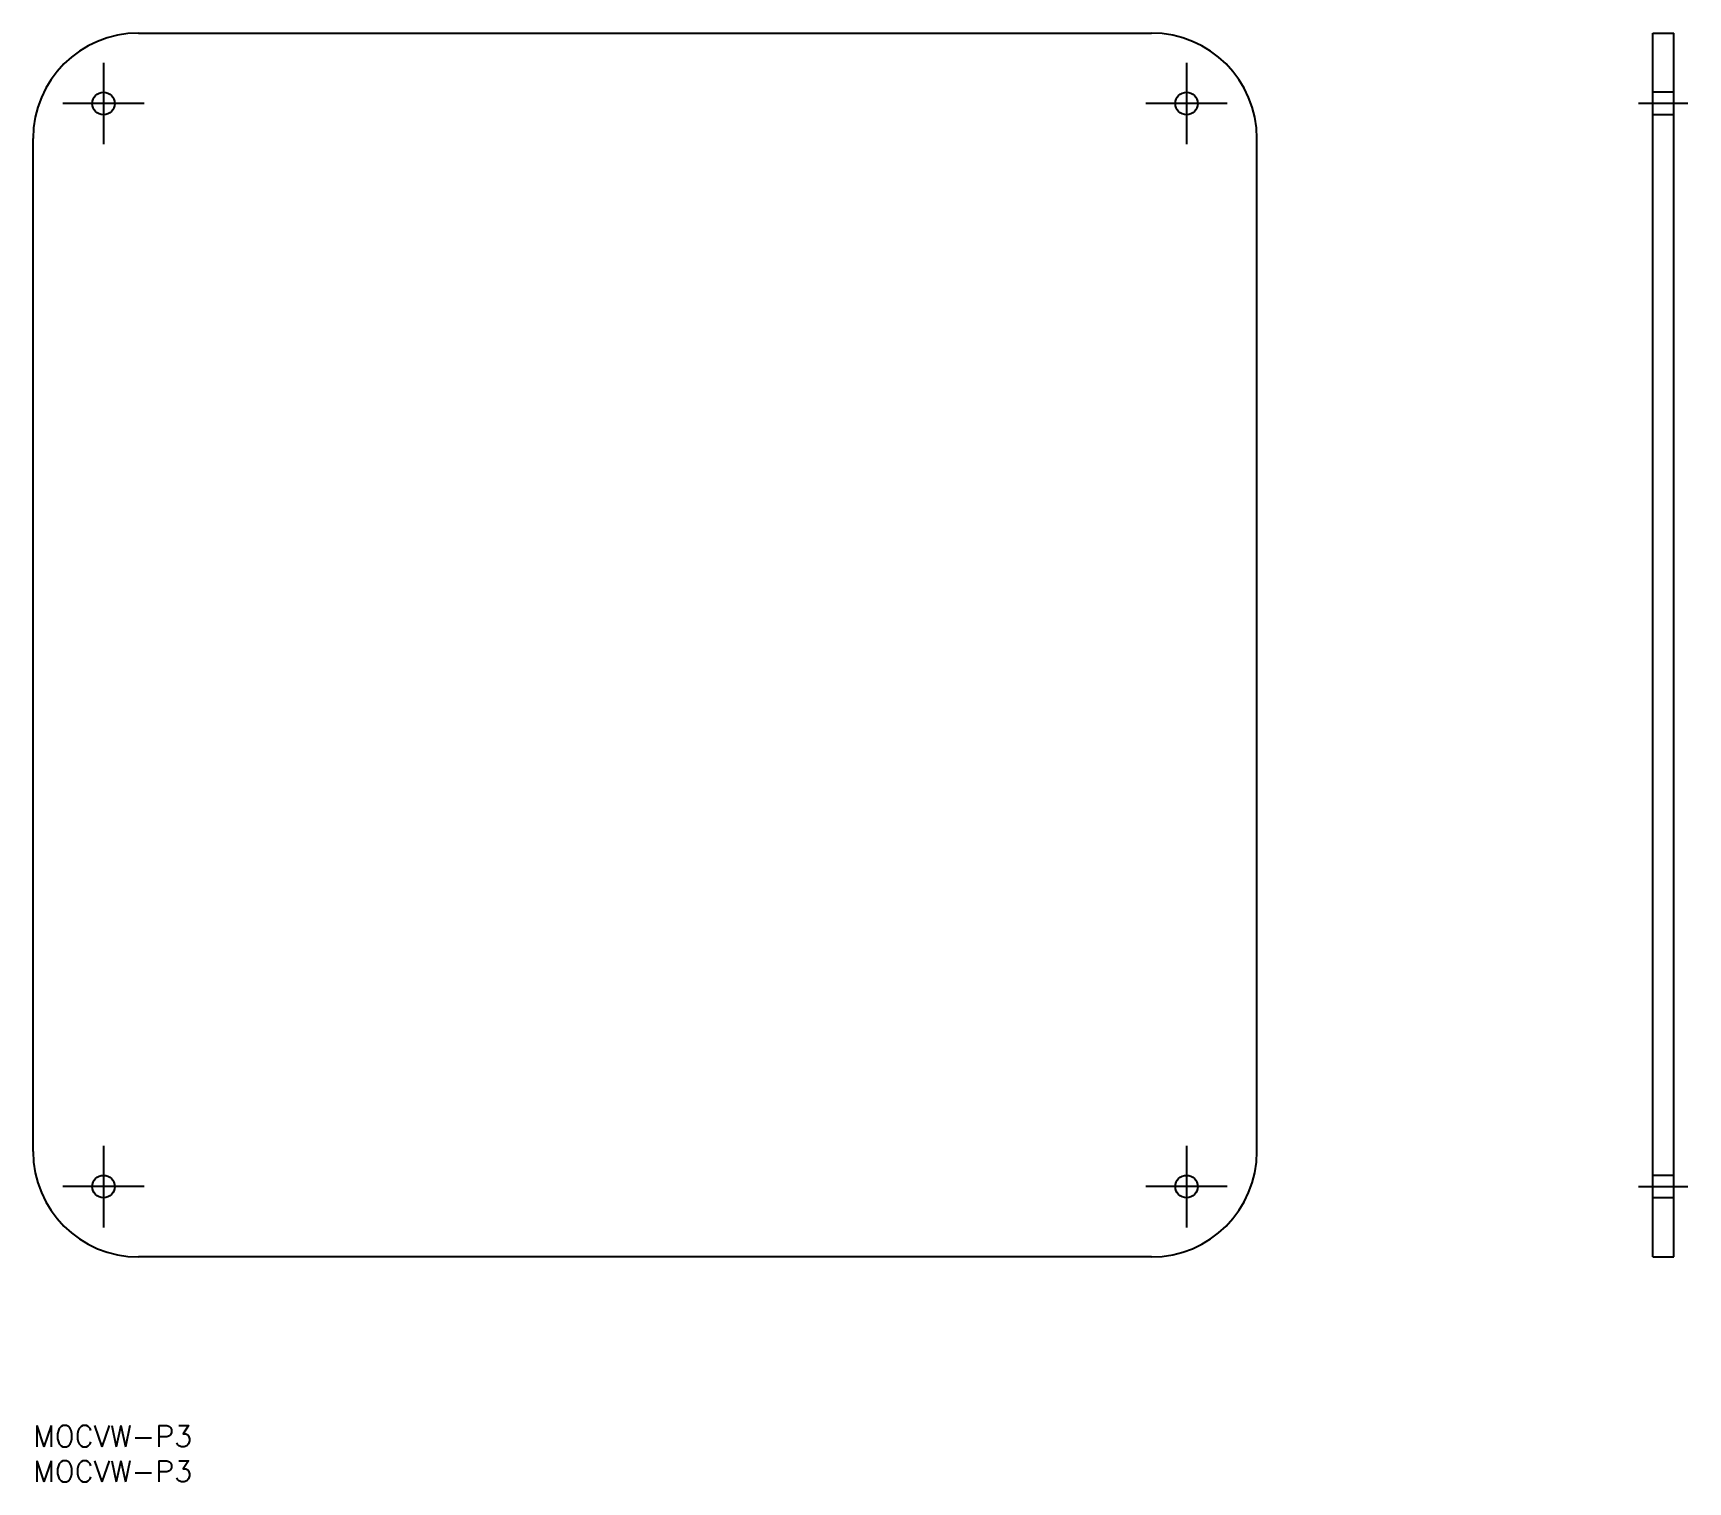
# Model space of a CAD drawing. Extents: x 0 to 235, y -8 to 198.
import ezdxf

# ---------------------------------------------------------------- set-up
doc = ezdxf.new("R2010")
doc.units = 0
doc.header["$LTSCALE"] = 0.5
doc.linetypes.add('CENTER', pattern=[50.8, 31.75, -6.35, 6.35, -6.35])
doc.linetypes.add('DASHED', pattern=[19.05, 12.7, -6.35])
doc.layers.get('0').update_dxf_attribs({"linetype": 'CONTINUOUS'})
doc.layers.add('CENTER', color=1, linetype='CENTER')
doc.styles.get("Standard").update_dxf_attribs({"font": 'txt.shx', "height": 3, "bigfont": 'bigfont.shx'})

# ---------------------------------------------------------------- blocks, each defined once
blk = doc.blocks.new('*U16')
at = {"color": 7, "linetype": 'CONTINUOUS'}
blk.add_text('MOCVW-P3', height=3, dxfattribs=at).set_placement((0, -3))
blk = doc.blocks.new('*U17')
at = {"color": 7, "linetype": 'CONTINUOUS'}
blk.add_text('MOCVW-P3', height=3, dxfattribs=at).set_placement((0, -8))

msp = doc.modelspace()

# ---------------------------------------------------------------- linework, layer by layer
at = {"color": 7, "linetype": 'CONTINUOUS'}
for p, q in [((15, 197.98), (159, 197.98)), ((230.27, 23.98), (230.27, 197.98)), ((230.27, 197.98), (233.27, 197.98)), ((233.27, 23.98), (233.27, 197.98)), ((0, 38.98), (0, 182.98)), ((174, 38.98), (174, 182.98)), ((159, 23.98), (15, 23.98)), ((230.27, 23.98), (233.27, 23.98))]:
    msp.add_line(p, q, dxfattribs=at)
at = {"color": 3, "linetype": 'DASHED'}
for p, q in [((233.27, 189.58), (230.27, 189.58)), ((233.27, 186.38), (230.27, 186.38)), ((233.27, 35.58), (230.27, 35.58)), ((233.27, 32.38), (230.27, 32.38))]:
    msp.add_line(p, q, dxfattribs=at)
at = {"color": 7, "linetype": 'CONTINUOUS'}
for centre in [(10, 187.98), (164, 187.98), (10, 33.98), (164, 33.98)]:
    msp.add_circle(centre, 1.6, dxfattribs=at)
for centre, start, end in [((15, 182.98), 90, 180), ((159, 182.98), 0, 90), ((15, 38.98), 180, 270), ((159, 38.98), 270, 0)]:
    msp.add_arc(centre, 15, start, end, dxfattribs=at)
at = {"layer": 'CENTER', "color": 1, "linetype": 'CENTER'}
for p, q in [((10, 193.76), (10, 182.19)), ((164, 193.76), (164, 182.19)), ((15.78, 187.98), (4.22, 187.98)), ((169.78, 187.98), (158.22, 187.98)), ((235.27, 187.98), (228.27, 187.98)), ((10, 39.76), (10, 28.19)), ((164, 39.76), (164, 28.19)), ((15.78, 33.98), (4.22, 33.98)), ((169.78, 33.98), (158.22, 33.98)), ((228.27, 33.98), (235.27, 33.98))]:
    msp.add_line(p, q, dxfattribs=at)

# ---------------------------------------------------------------- block references
at = {"color": 7, "linetype": 'CONTINUOUS'}
for name in ['*U16', '*U17']:
    msp.add_blockref(name, (0, 0), dxfattribs=at)

doc.saveas('drawing.dxf')
